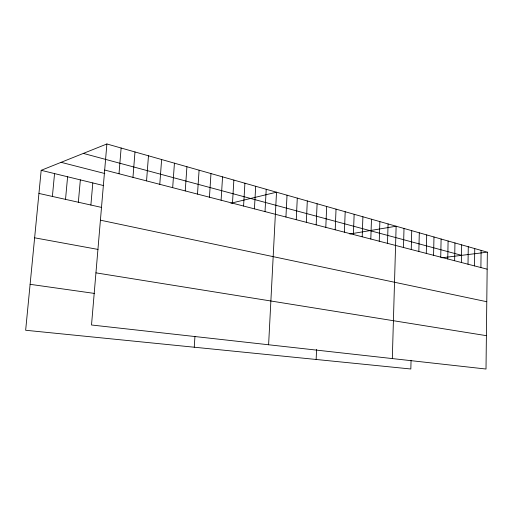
<?xml version="1.0" encoding="UTF-8"?>
<svg xmlns="http://www.w3.org/2000/svg" width="513" height="513" viewBox="0 0 513 513"><rect width="100%" height="100%" fill="white"/><g stroke="black" fill="none" stroke-linecap="round" stroke-linejoin="round"><path stroke-width="0.77" d="M480.893 267.555L481.111 250.389M487.35 252.165L486.01 369.033L91.513 324.998L106.89 143.967L487.35 252.165L441.815 257.802M474.512 265.901L474.749 248.581M461.386 262.502L461.674 244.861M468.01 264.214L468.273 246.74M454.64 260.751L454.948 242.95M447.753 258.969L448.093 241.001M440.738 257.148L441.103 239.013M426.284 253.403L426.707 234.922M433.581 255.294L433.979 236.987M418.839 251.473L419.294 232.812M411.24 249.504L411.727 230.658M411.06 360.299L410.836 368.994L25.65 330.263L41.181 170.316L106.89 143.967M403.487 247.49L404.007 228.465M392.317 358.574L396.132 226.22L349.783 233.992M387.495 243.348L388.085 223.937M379.242 241.206L379.87 221.597M370.816 239.02L371.476 219.211M362.197 236.788L362.903 216.775M353.399 234.512L354.143 214.28M344.403 232.177L345.191 211.734M335.207 229.792L336.034 209.131M316.143 359.472L316.572 349.468M325.8 227.355L326.678 206.47M316.175 224.861L317.105 203.751M306.325 222.309L307.306 200.961M296.251 219.699L297.284 198.114M285.933 217.018L287.024 195.19M268.607 344.768L276.513 192.202L230.888 203.231M265.022 211.6L266.221 189.278M254.429 208.855L255.692 186.283M243.585 206.046L244.906 183.218M232.479 203.167L233.864 180.076M221.103 200.217L222.559 176.857M209.445 197.197L210.971 173.567M194.241 347.218L194.953 336.374M197.499 194.1L199.095 170.188M185.244 190.919L186.918 166.725M172.676 187.662L174.433 163.172M159.787 184.321L161.621 159.53M146.551 180.89L148.475 155.792M132.963 177.37L134.983 151.951M119.01 173.753L121.126 148.013M90.884 205.033L92.808 182.929M78.348 202.237L80.349 179.89M65.523 199.371L67.601 176.773M52.39 196.441L54.551 173.586M30.113 284.324L94.296 293.404M95.937 272.852L486.395 335.669M34.627 237.814L98.028 249.427M100.413 220.18L486.779 301.721M38.937 193.433L101.6 207.425M41.181 170.316L103.459 185.533M61.092 162.332L104.793 173.516M104.678 170.04L487.158 269.178M83.356 153.406L461.649 255.346"/></g></svg>
